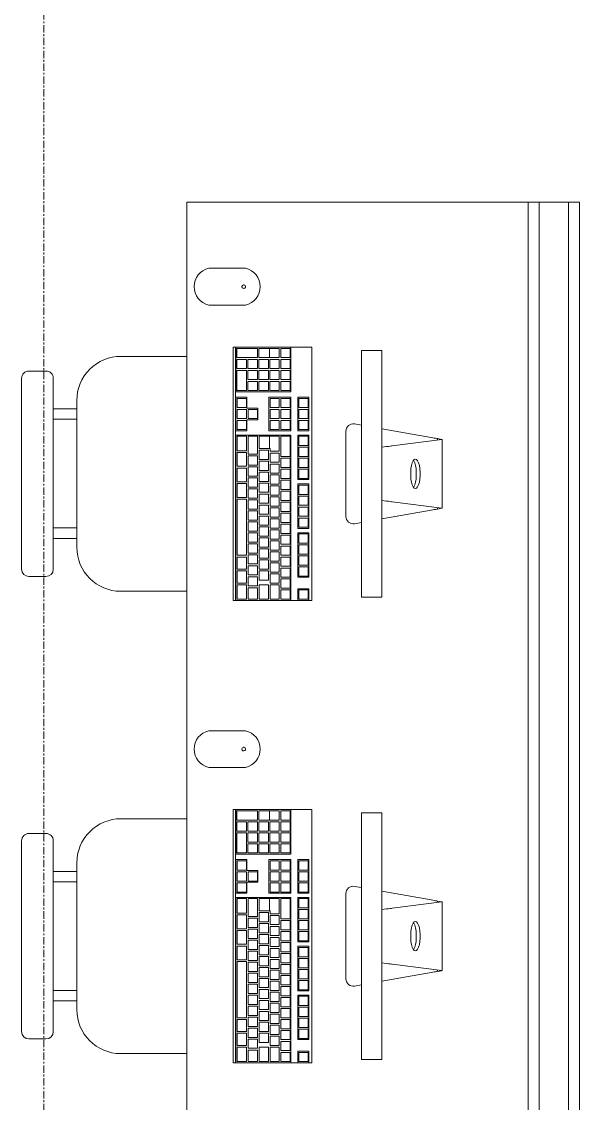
# Model space of a CAD drawing. Header units: inches. Extents: x -1714 to 6424, y -1550 to 970.
# Drawn here: x -146.4 to -108.4, y 525.4 to 599.1 of the extents above; entities that cross this region are included whole.
import ezdxf

# ---------------------------------------------------------------- set-up
doc = ezdxf.new("R2010")
doc.units = ezdxf.units.IN
doc.header["$MEASUREMENT"] = 0
doc.linetypes.add('Grid Line 1_2_', pattern=[0.875, 0.5, -0.125, 0.125, -0.125])
for name, color, linetype, lineweight in [('A-GENM', 13, 'Continuous', 9), ('A-WALL', 113, 'Continuous', 13), ('I-FURN', 30, 'Continuous', 9), ('S-GRID', 1, 'Continuous', 9)]:
    doc.layers.add(name, color=color, linetype=linetype, lineweight=lineweight)

# ---------------------------------------------------------------- blocks, each defined once
blk = doc.blocks.new('Dynamic_Computer_Desk_with_Chairs_8535 - 6-1470209-L1 - Architectural')
at = {"layer": 'I-FURN'}
for p, q in [((-130.5, 1), (-130.5, 1.75)), ((-130.5, 1.75), (60, 1.75)), ((-130.5, 1), (60, 1))]:
    blk.add_line(p, q, dxfattribs=at)
blk = doc.blocks.new('Dynamic_Computer_Desk_with_Chairs_8535 - 6-1470367-L1 - Architectural')
at = {"layer": 'A-GENM'}
for p, q in [((-126, -23.5), (-126, -21)), ((-123.5, -21), (-123.5, -23.5)), ((-94.5, -23.5), (-94.5, -21)), ((-92, -21), (-92, -23.5))]:
    blk.add_line(p, q, dxfattribs=at)
for centre, start, end in [((-124.75, -21.281), 12.68038, 167.31962), ((-93.25, -21.281), 12.68038, 167.31962), ((-124.75, -23.219), 192.68038, 347.31962), ((-93.25, -23.219), 192.68038, 347.31962)]:
    blk.add_arc(centre, 1.281, start, end, dxfattribs=at)
at = {"layer": 'I-FURN'}
for p, q in [((-130.5, -1.75), (-130.5, -1)), ((60, -1), (-130.5, -1)), ((-130.5, -25), (-130.5, -1.75)), ((60, -1.75), (-130.5, -1.75)), ((-114.407, -7.97), (-114.397, -7.911)), ((-114.397, -7.911), (-114.349, -7.637)), ((-114.301, -7.911), (-114.397, -7.911)), ((-114.349, -7.637), (-114.336, -7.637)), ((-109.659, -7.594), (-114.341, -7.594)), ((-114.336, -7.63), (-113.906, -10.998)), ((-110.094, -10.998), (-109.664, -7.63)), ((-109.603, -7.911), (-109.699, -7.911)), ((-109.664, -7.637), (-109.651, -7.637)), ((-109.651, -7.637), (-109.603, -7.911)), ((-109.603, -7.911), (-109.593, -7.97)), ((-82.907, -7.97), (-82.897, -7.911)), ((-82.897, -7.911), (-82.849, -7.637)), ((-82.801, -7.911), (-82.897, -7.911)), ((-82.849, -7.637), (-82.836, -7.637)), ((-78.159, -7.594), (-82.841, -7.594)), ((-82.836, -7.63), (-82.406, -10.998)), ((-78.594, -10.998), (-78.164, -7.63)), ((-78.103, -7.911), (-78.199, -7.911)), ((-78.164, -7.637), (-78.151, -7.637)), ((-78.151, -7.637), (-78.103, -7.911)), ((-78.103, -7.911), (-78.093, -7.97)), ((-114.473, -8.344), (-115.066, -11.703)), ((-108.934, -11.703), (-109.527, -8.344)), ((-82.973, -8.344), (-83.566, -11.703)), ((-77.434, -11.703), (-78.027, -8.344)), ((-120.4, -11.703), (-120.4, -13.103)), ((-119.65, -11.703), (-120.4, -11.703)), ((-119.65, -11.703), (-104.35, -11.703)), ((-103.6, -11.703), (-104.35, -11.703)), ((-103.6, -13.103), (-103.6, -11.703)), ((-88.9, -11.703), (-88.9, -13.103)), ((-88.15, -11.703), (-88.9, -11.703)), ((-88.15, -11.703), (-72.85, -11.703)), ((-72.1, -11.703), (-72.85, -11.703)), ((-72.1, -13.103), (-72.1, -11.703)), ((-120.4, -13.103), (-119.65, -13.103)), ((-104.35, -13.103), (-119.65, -13.103)), ((-115.312, -13.103), (-115.397, -13.58)), ((-108.603, -13.58), (-108.688, -13.103)), ((-104.35, -13.103), (-103.6, -13.103)), ((-88.9, -13.103), (-88.15, -13.103)), ((-72.85, -13.103), (-88.15, -13.103)), ((-83.812, -13.103), (-83.897, -13.58)), ((-77.103, -13.58), (-77.188, -13.103)), ((-72.85, -13.103), (-72.1, -13.103)), ((-114.904, -14.166), (-109.096, -14.166)), ((-83.404, -14.166), (-77.596, -14.166)), ((-120.622, -16.589), (-120.622, -16.488)), ((-103.378, -16.488), (-120.622, -16.488)), ((-120.622, -16.589), (-120.622, -16.727)), ((-120.622, -17.912), (-120.622, -16.727)), ((-117.217, -16.691), (-117.217, -16.727)), ((-117.217, -16.691), (-114.933, -16.691)), ((-117.217, -17.439), (-117.217, -16.727)), ((-117.138, -17.372), (-117.138, -16.742)), ((-117.138, -16.742), (-116.508, -16.742)), ((-116.508, -16.742), (-116.508, -17.372)), ((-116.39, -17.372), (-116.39, -16.742)), ((-116.39, -16.742), (-115.76, -16.742)), ((-115.76, -16.742), (-115.76, -17.372)), ((-115.642, -17.372), (-115.642, -16.742)), ((-115.642, -16.742), (-115.012, -16.742)), ((-115.012, -16.742), (-115.012, -17.372)), ((-114.933, -16.727), (-114.933, -16.691)), ((-114.933, -16.727), (-114.933, -17.439)), ((-114.638, -16.691), (-114.638, -16.727)), ((-114.638, -16.691), (-111.606, -16.691)), ((-114.638, -17.439), (-114.638, -16.727)), ((-114.559, -17.372), (-114.559, -16.742)), ((-114.559, -16.742), (-113.929, -16.742)), ((-113.929, -16.742), (-113.929, -17.372)), ((-113.811, -17.372), (-113.811, -16.742)), ((-113.811, -16.742), (-113.181, -16.742)), ((-113.181, -16.742), (-113.181, -17.372)), ((-113.063, -17.372), (-113.063, -16.742)), ((-113.063, -16.742), (-112.433, -16.742)), ((-112.433, -16.742), (-112.433, -17.372)), ((-112.315, -17.372), (-112.315, -16.742)), ((-112.315, -16.742), (-111.685, -16.742)), ((-111.685, -16.742), (-111.685, -17.372)), ((-111.606, -16.727), (-111.606, -16.691)), ((-111.606, -16.727), (-111.606, -17.439)), ((-111.311, -16.691), (-111.311, -16.727)), ((-111.311, -16.691), (-108.28, -16.691)), ((-111.311, -17.439), (-111.311, -16.727)), ((-111.232, -17.372), (-111.232, -16.742)), ((-111.232, -16.742), (-110.602, -16.742)), ((-110.602, -16.742), (-110.602, -17.372)), ((-110.484, -17.372), (-110.484, -16.742)), ((-110.484, -16.742), (-109.854, -16.742)), ((-109.854, -16.742), (-109.854, -17.372)), ((-109.736, -17.372), (-109.736, -16.742)), ((-109.736, -16.742), (-109.106, -16.742)), ((-109.106, -16.742), (-109.106, -17.372)), ((-108.988, -17.372), (-108.988, -16.742)), ((-108.988, -16.742), (-108.358, -16.742)), ((-108.358, -16.742), (-108.358, -17.372)), ((-108.28, -16.727), (-108.28, -16.691)), ((-108.28, -16.727), (-108.28, -17.439)), ((-107.984, -16.691), (-107.984, -16.727)), ((-107.984, -16.691), (-104.953, -16.691)), ((-107.984, -17.439), (-107.984, -16.727)), ((-107.906, -17.372), (-107.906, -16.742)), ((-107.906, -16.742), (-107.276, -16.742)), ((-107.276, -16.742), (-107.276, -17.372)), ((-107.157, -17.372), (-107.157, -16.742)), ((-107.157, -16.742), (-106.528, -16.742)), ((-106.528, -16.742), (-106.528, -17.372)), ((-106.409, -17.372), (-106.409, -16.742)), ((-106.409, -16.742), (-105.78, -16.742)), ((-105.78, -16.742), (-105.78, -17.372)), ((-105.661, -17.372), (-105.661, -16.742)), ((-105.661, -16.742), (-105.031, -16.742)), ((-105.031, -16.742), (-105.031, -17.372)), ((-104.953, -16.727), (-104.953, -16.691)), ((-104.953, -16.727), (-104.953, -17.439)), ((-104.165, -16.691), (-104.165, -16.727)), ((-104.165, -16.691), (-103.378, -16.691)), ((-104.165, -17.439), (-104.165, -16.727)), ((-104.087, -17.372), (-104.087, -16.742)), ((-104.087, -16.742), (-103.457, -16.742)), ((-103.457, -16.742), (-103.457, -17.372)), ((-103.378, -16.488), (-103.378, -16.589)), ((-103.378, -16.691), (-103.378, -16.589)), ((-103.378, -16.691), (-103.378, -17.439)), ((-89.122, -16.589), (-89.122, -16.488)), ((-71.878, -16.488), (-89.122, -16.488)), ((-89.122, -16.589), (-89.122, -16.727)), ((-89.122, -17.912), (-89.122, -16.727)), ((-85.717, -16.691), (-85.717, -16.727)), ((-85.717, -16.691), (-83.433, -16.691)), ((-85.717, -17.439), (-85.717, -16.727)), ((-85.638, -17.372), (-85.638, -16.742)), ((-85.638, -16.742), (-85.008, -16.742)), ((-85.008, -16.742), (-85.008, -17.372)), ((-84.89, -17.372), (-84.89, -16.742)), ((-84.89, -16.742), (-84.26, -16.742)), ((-84.26, -16.742), (-84.26, -17.372)), ((-84.142, -17.372), (-84.142, -16.742)), ((-84.142, -16.742), (-83.512, -16.742)), ((-83.512, -16.742), (-83.512, -17.372)), ((-83.433, -16.727), (-83.433, -16.691)), ((-83.433, -16.727), (-83.433, -17.439)), ((-83.138, -16.691), (-83.138, -16.727)), ((-83.138, -16.691), (-80.106, -16.691)), ((-83.138, -17.439), (-83.138, -16.727)), ((-83.059, -17.372), (-83.059, -16.742)), ((-83.059, -16.742), (-82.429, -16.742)), ((-82.429, -16.742), (-82.429, -17.372)), ((-82.311, -17.372), (-82.311, -16.742)), ((-82.311, -16.742), (-81.681, -16.742)), ((-81.681, -16.742), (-81.681, -17.372)), ((-81.563, -17.372), (-81.563, -16.742)), ((-81.563, -16.742), (-80.933, -16.742)), ((-80.933, -16.742), (-80.933, -17.372)), ((-80.815, -17.372), (-80.815, -16.742)), ((-80.815, -16.742), (-80.185, -16.742)), ((-80.185, -16.742), (-80.185, -17.372)), ((-80.106, -16.727), (-80.106, -16.691)), ((-80.106, -16.727), (-80.106, -17.439)), ((-79.811, -16.691), (-79.811, -16.727)), ((-79.811, -16.691), (-76.78, -16.691)), ((-79.811, -17.439), (-79.811, -16.727)), ((-79.732, -17.372), (-79.732, -16.742)), ((-79.732, -16.742), (-79.102, -16.742)), ((-79.102, -16.742), (-79.102, -17.372)), ((-78.984, -17.372), (-78.984, -16.742)), ((-78.984, -16.742), (-78.354, -16.742)), ((-78.354, -16.742), (-78.354, -17.372)), ((-78.236, -17.372), (-78.236, -16.742)), ((-78.236, -16.742), (-77.606, -16.742)), ((-77.606, -16.742), (-77.606, -17.372)), ((-77.488, -17.372), (-77.488, -16.742)), ((-77.488, -16.742), (-76.858, -16.742)), ((-76.858, -16.742), (-76.858, -17.372)), ((-76.78, -16.727), (-76.78, -16.691)), ((-76.78, -16.727), (-76.78, -17.439)), ((-76.484, -16.691), (-76.484, -16.727)), ((-76.484, -16.691), (-73.453, -16.691)), ((-76.484, -17.439), (-76.484, -16.727)), ((-76.406, -17.372), (-76.406, -16.742)), ((-76.406, -16.742), (-75.776, -16.742)), ((-75.776, -16.742), (-75.776, -17.372)), ((-75.657, -17.372), (-75.657, -16.742)), ((-75.657, -16.742), (-75.028, -16.742)), ((-75.028, -16.742), (-75.028, -17.372)), ((-74.909, -17.372), (-74.909, -16.742)), ((-74.909, -16.742), (-74.28, -16.742)), ((-74.28, -16.742), (-74.28, -17.372)), ((-74.161, -17.372), (-74.161, -16.742)), ((-74.161, -16.742), (-73.531, -16.742)), ((-73.531, -16.742), (-73.531, -17.372)), ((-73.453, -16.727), (-73.453, -16.691)), ((-73.453, -16.727), (-73.453, -17.439)), ((-72.665, -16.691), (-72.665, -16.727)), ((-72.665, -16.691), (-71.878, -16.691)), ((-72.665, -17.439), (-72.665, -16.727)), ((-72.587, -17.372), (-72.587, -16.742)), ((-72.587, -16.742), (-71.957, -16.742)), ((-71.957, -16.742), (-71.957, -17.372)), ((-71.878, -16.488), (-71.878, -16.589)), ((-71.878, -16.691), (-71.878, -16.589)), ((-71.878, -16.691), (-71.878, -17.439)), ((-114.933, -17.439), (-117.217, -17.439)), ((-116.508, -17.372), (-117.138, -17.372)), ((-115.76, -17.372), (-116.39, -17.372)), ((-115.012, -17.372), (-115.642, -17.372)), ((-111.606, -17.439), (-114.638, -17.439)), ((-113.929, -17.372), (-114.559, -17.372)), ((-113.181, -17.372), (-113.811, -17.372)), ((-112.433, -17.372), (-113.063, -17.372)), ((-111.685, -17.372), (-112.315, -17.372)), ((-108.28, -17.439), (-111.311, -17.439)), ((-110.602, -17.372), (-111.232, -17.372)), ((-109.854, -17.372), (-110.484, -17.372)), ((-109.106, -17.372), (-109.736, -17.372)), ((-108.358, -17.372), (-108.988, -17.372)), ((-104.953, -17.439), (-107.984, -17.439)), ((-107.276, -17.372), (-107.906, -17.372)), ((-106.528, -17.372), (-107.157, -17.372)), ((-105.78, -17.372), (-106.409, -17.372)), ((-105.031, -17.372), (-105.661, -17.372)), ((-103.378, -17.439), (-104.165, -17.439)), ((-103.457, -17.372), (-104.087, -17.372)), ((-103.378, -17.439), (-103.378, -17.912)), ((-83.433, -17.439), (-85.717, -17.439)), ((-85.008, -17.372), (-85.638, -17.372)), ((-84.26, -17.372), (-84.89, -17.372)), ((-83.512, -17.372), (-84.142, -17.372)), ((-80.106, -17.439), (-83.138, -17.439)), ((-82.429, -17.372), (-83.059, -17.372)), ((-81.681, -17.372), (-82.311, -17.372)), ((-80.933, -17.372), (-81.563, -17.372)), ((-80.185, -17.372), (-80.815, -17.372)), ((-76.78, -17.439), (-79.811, -17.439)), ((-79.102, -17.372), (-79.732, -17.372)), ((-78.354, -17.372), (-78.984, -17.372)), ((-77.606, -17.372), (-78.236, -17.372)), ((-76.858, -17.372), (-77.488, -17.372)), ((-73.453, -17.439), (-76.484, -17.439)), ((-75.776, -17.372), (-76.406, -17.372)), ((-75.028, -17.372), (-75.657, -17.372)), ((-74.28, -17.372), (-74.909, -17.372)), ((-73.531, -17.372), (-74.161, -17.372)), ((-71.878, -17.439), (-72.665, -17.439)), ((-71.957, -17.372), (-72.587, -17.372)), ((-71.878, -17.439), (-71.878, -17.912)), ((-120.622, -21.652), (-120.622, -17.912)), ((-120.622, -17.912), (-117.591, -17.912)), ((-120.543, -17.962), (-119.913, -17.962)), ((-120.543, -18.604), (-120.543, -17.964)), ((-119.913, -17.964), (-119.913, -18.604)), ((-119.795, -17.962), (-119.165, -17.962)), ((-119.795, -18.604), (-119.795, -17.964)), ((-119.165, -17.964), (-119.165, -18.604)), ((-119.047, -17.962), (-118.417, -17.962)), ((-119.047, -18.604), (-119.047, -17.964)), ((-118.417, -17.964), (-118.417, -18.604)), ((-118.299, -17.962), (-117.669, -17.962)), ((-118.299, -18.604), (-118.299, -17.964)), ((-117.669, -17.964), (-117.669, -18.604)), ((-117.591, -17.912), (-117.591, -21.629)), ((-117.217, -19.408), (-117.217, -17.912)), ((-117.217, -17.912), (-114.933, -17.912)), ((-117.138, -17.962), (-116.508, -17.962)), ((-117.138, -18.604), (-117.138, -17.964)), ((-116.508, -17.964), (-116.508, -18.604)), ((-116.39, -17.962), (-115.76, -17.962)), ((-116.39, -18.604), (-116.39, -17.964)), ((-115.76, -17.964), (-115.76, -18.604)), ((-115.642, -17.962), (-115.012, -17.962)), ((-115.642, -18.604), (-115.642, -17.964)), ((-115.012, -17.964), (-115.012, -18.604)), ((-114.933, -17.912), (-114.933, -19.408)), ((-114.638, -21.629), (-114.638, -17.912)), ((-114.638, -17.912), (-103.378, -17.912)), ((-114.559, -17.962), (-113.181, -17.962)), ((-114.559, -18.604), (-114.559, -17.964)), ((-113.181, -17.964), (-113.181, -18.604)), ((-113.063, -17.962), (-112.433, -17.962)), ((-113.063, -18.593), (-113.063, -17.964)), ((-112.433, -17.964), (-112.433, -18.593)), ((-112.315, -17.962), (-111.685, -17.962)), ((-112.315, -18.593), (-112.315, -17.964)), ((-111.685, -17.964), (-111.685, -18.593)), ((-111.567, -17.962), (-110.937, -17.962)), ((-111.567, -18.593), (-111.567, -17.964)), ((-110.937, -17.964), (-110.937, -18.593)), ((-110.819, -17.962), (-110.189, -17.962)), ((-110.819, -18.593), (-110.819, -17.964)), ((-110.189, -17.964), (-110.189, -18.593)), ((-110.071, -17.962), (-109.441, -17.962)), ((-110.071, -18.593), (-110.071, -17.964)), ((-109.441, -17.964), (-109.441, -18.593)), ((-109.323, -17.962), (-108.693, -17.962)), ((-109.323, -18.593), (-109.323, -17.964)), ((-108.693, -17.964), (-108.693, -18.593)), ((-108.575, -17.962), (-107.945, -17.962)), ((-108.575, -18.593), (-108.575, -17.964)), ((-107.945, -17.964), (-107.945, -18.593)), ((-107.827, -17.962), (-107.197, -17.962)), ((-107.827, -18.593), (-107.827, -17.964)), ((-107.197, -17.964), (-107.197, -18.593)), ((-107.079, -17.962), (-106.449, -17.962)), ((-107.079, -18.593), (-107.079, -17.964)), ((-106.449, -17.964), (-106.449, -18.593)), ((-106.331, -17.962), (-105.701, -17.962)), ((-106.331, -18.593), (-106.331, -17.964)), ((-105.701, -17.964), (-105.701, -18.593)), ((-105.583, -17.962), (-104.953, -17.962)), ((-105.583, -18.593), (-105.583, -17.964)), ((-104.953, -17.964), (-104.953, -18.593)), ((-104.835, -17.962), (-104.205, -17.962)), ((-104.835, -18.593), (-104.835, -17.964)), ((-104.205, -17.964), (-104.205, -18.593)), ((-104.087, -17.962), (-103.457, -17.962)), ((-104.087, -18.593), (-104.087, -17.964)), ((-103.457, -17.964), (-103.457, -18.593)), ((-103.378, -17.912), (-103.378, -21.652)), ((-89.122, -21.652), (-89.122, -17.912)), ((-89.122, -17.912), (-86.091, -17.912)), ((-89.043, -17.962), (-88.413, -17.962)), ((-89.043, -18.604), (-89.043, -17.964)), ((-88.413, -17.964), (-88.413, -18.604)), ((-88.295, -17.962), (-87.665, -17.962)), ((-88.295, -18.604), (-88.295, -17.964)), ((-87.665, -17.964), (-87.665, -18.604)), ((-87.547, -17.962), (-86.917, -17.962)), ((-87.547, -18.604), (-87.547, -17.964)), ((-86.917, -17.964), (-86.917, -18.604)), ((-86.799, -17.962), (-86.169, -17.962)), ((-86.799, -18.604), (-86.799, -17.964)), ((-86.169, -17.964), (-86.169, -18.604)), ((-86.091, -17.912), (-86.091, -21.629)), ((-85.717, -19.408), (-85.717, -17.912)), ((-85.717, -17.912), (-83.433, -17.912)), ((-85.638, -17.962), (-85.008, -17.962)), ((-85.638, -18.604), (-85.638, -17.964)), ((-85.008, -17.964), (-85.008, -18.604)), ((-84.89, -17.962), (-84.26, -17.962)), ((-84.89, -18.604), (-84.89, -17.964)), ((-84.26, -17.964), (-84.26, -18.604)), ((-84.142, -17.962), (-83.512, -17.962)), ((-84.142, -18.604), (-84.142, -17.964)), ((-83.512, -17.964), (-83.512, -18.604)), ((-83.433, -17.912), (-83.433, -19.408)), ((-83.138, -21.629), (-83.138, -17.912)), ((-83.138, -17.912), (-71.878, -17.912)), ((-83.059, -17.962), (-81.681, -17.962)), ((-83.059, -18.604), (-83.059, -17.964)), ((-81.681, -17.964), (-81.681, -18.604)), ((-81.563, -17.962), (-80.933, -17.962)), ((-81.563, -18.593), (-81.563, -17.964)), ((-80.933, -17.964), (-80.933, -18.593)), ((-80.815, -17.962), (-80.185, -17.962)), ((-80.815, -18.593), (-80.815, -17.964)), ((-80.185, -17.964), (-80.185, -18.593)), ((-80.067, -17.962), (-79.437, -17.962)), ((-80.067, -18.593), (-80.067, -17.964)), ((-79.437, -17.964), (-79.437, -18.593)), ((-79.319, -17.962), (-78.689, -17.962)), ((-79.319, -18.593), (-79.319, -17.964)), ((-78.689, -17.964), (-78.689, -18.593)), ((-78.571, -17.962), (-77.941, -17.962)), ((-78.571, -18.593), (-78.571, -17.964)), ((-77.941, -17.964), (-77.941, -18.593)), ((-77.823, -17.962), (-77.193, -17.962)), ((-77.823, -18.593), (-77.823, -17.964)), ((-77.193, -17.964), (-77.193, -18.593)), ((-77.075, -17.962), (-76.445, -17.962)), ((-77.075, -18.593), (-77.075, -17.964)), ((-76.445, -17.964), (-76.445, -18.593)), ((-76.327, -17.962), (-75.697, -17.962)), ((-76.327, -18.593), (-76.327, -17.964)), ((-75.697, -17.964), (-75.697, -18.593)), ((-75.579, -17.962), (-74.949, -17.962)), ((-75.579, -18.593), (-75.579, -17.964)), ((-74.949, -17.964), (-74.949, -18.593)), ((-74.831, -17.962), (-74.201, -17.962)), ((-74.831, -18.593), (-74.831, -17.964)), ((-74.201, -17.964), (-74.201, -18.593)), ((-74.083, -17.962), (-73.453, -17.962)), ((-74.083, -18.593), (-74.083, -17.964)), ((-73.453, -17.964), (-73.453, -18.593)), ((-73.335, -17.962), (-72.705, -17.962)), ((-73.335, -18.593), (-73.335, -17.964)), ((-72.705, -17.964), (-72.705, -18.593)), ((-72.587, -17.962), (-71.957, -17.962)), ((-72.587, -18.593), (-72.587, -17.964)), ((-71.957, -17.964), (-71.957, -18.593)), ((-71.878, -17.912), (-71.878, -21.652)), ((-119.913, -18.604), (-120.543, -18.604)), ((-120.543, -19.377), (-120.543, -18.699)), ((-120.543, -18.699), (-119.913, -18.699)), ((-119.913, -18.699), (-119.913, -19.377)), ((-119.165, -18.604), (-119.795, -18.604)), ((-119.795, -19.341), (-119.795, -18.699)), ((-119.795, -18.699), (-119.165, -18.699)), ((-119.165, -18.699), (-119.165, -19.341)), ((-118.417, -18.604), (-119.047, -18.604)), ((-119.047, -19.341), (-119.047, -18.699)), ((-119.047, -18.699), (-118.417, -18.699)), ((-118.417, -18.699), (-118.417, -19.341)), ((-117.669, -18.604), (-118.299, -18.604)), ((-118.299, -19.341), (-118.299, -18.699)), ((-118.299, -18.699), (-117.669, -18.699)), ((-117.669, -18.699), (-117.669, -19.341)), ((-116.508, -18.604), (-117.138, -18.604)), ((-117.138, -18.699), (-116.508, -18.699)), ((-117.138, -19.329), (-117.138, -18.699)), ((-116.508, -18.699), (-116.508, -19.329)), ((-115.76, -18.604), (-116.39, -18.604)), ((-116.39, -19.329), (-116.39, -18.699)), ((-116.39, -18.699), (-115.76, -18.699)), ((-115.76, -18.699), (-115.76, -19.329)), ((-115.012, -18.604), (-115.642, -18.604)), ((-115.642, -19.329), (-115.642, -18.699)), ((-115.642, -18.699), (-115.012, -18.699)), ((-115.012, -18.699), (-115.012, -19.329)), ((-113.181, -18.604), (-114.559, -18.604)), ((-114.559, -19.377), (-114.559, -18.699)), ((-114.559, -18.699), (-113.535, -18.699)), ((-113.535, -18.699), (-113.535, -19.33)), ((-113.417, -19.33), (-113.417, -18.699)), ((-113.417, -18.699), (-112.787, -18.699)), ((-112.433, -18.593), (-113.063, -18.593)), ((-112.787, -18.699), (-112.787, -19.33)), ((-112.669, -19.33), (-112.669, -18.699)), ((-112.669, -18.699), (-112.039, -18.699)), ((-111.685, -18.593), (-112.315, -18.593)), ((-112.039, -18.699), (-112.039, -19.33)), ((-111.921, -19.33), (-111.921, -18.699)), ((-111.921, -18.699), (-111.291, -18.699)), ((-110.937, -18.593), (-111.567, -18.593)), ((-111.291, -18.699), (-111.291, -19.33)), ((-111.173, -19.33), (-111.173, -18.699)), ((-111.173, -18.699), (-110.543, -18.699)), ((-110.189, -18.593), (-110.819, -18.593)), ((-110.543, -18.699), (-110.543, -19.33)), ((-110.425, -19.33), (-110.425, -18.699)), ((-110.425, -18.699), (-109.795, -18.699)), ((-109.441, -18.593), (-110.071, -18.593)), ((-109.795, -18.699), (-109.795, -19.33)), ((-109.677, -19.33), (-109.677, -18.699)), ((-109.677, -18.699), (-109.047, -18.699)), ((-108.693, -18.593), (-109.323, -18.593)), ((-109.047, -18.699), (-109.047, -19.33)), ((-108.929, -19.33), (-108.929, -18.699)), ((-108.929, -18.699), (-108.299, -18.699)), ((-107.945, -18.593), (-108.575, -18.593)), ((-108.299, -18.699), (-108.299, -19.33)), ((-108.181, -19.33), (-108.181, -18.699)), ((-108.181, -18.699), (-107.551, -18.699)), ((-107.197, -18.593), (-107.827, -18.593)), ((-107.551, -18.699), (-107.551, -19.33)), ((-107.433, -19.33), (-107.433, -18.699)), ((-107.433, -18.699), (-106.803, -18.699)), ((-106.449, -18.593), (-107.079, -18.593)), ((-106.803, -18.699), (-106.803, -19.33)), ((-106.685, -19.33), (-106.685, -18.699)), ((-106.685, -18.699), (-106.055, -18.699)), ((-105.701, -18.593), (-106.331, -18.593)), ((-106.055, -18.699), (-106.055, -19.33)), ((-105.937, -19.33), (-105.937, -18.699)), ((-105.937, -18.699), (-105.307, -18.699)), ((-104.953, -18.593), (-105.583, -18.593)), ((-105.307, -18.699), (-105.307, -19.33)), ((-105.189, -19.33), (-105.189, -18.699)), ((-105.189, -18.699), (-104.559, -18.699)), ((-104.205, -18.593), (-104.835, -18.593)), ((-104.559, -18.699), (-104.559, -19.33)), ((-104.441, -19.329), (-104.441, -18.699)), ((-104.441, -18.699), (-103.457, -18.699)), ((-103.457, -18.593), (-104.087, -18.593)), ((-103.457, -18.699), (-103.457, -19.329)), ((-88.413, -18.604), (-89.043, -18.604)), ((-89.043, -19.377), (-89.043, -18.699)), ((-89.043, -18.699), (-88.413, -18.699)), ((-88.413, -18.699), (-88.413, -19.377)), ((-87.665, -18.604), (-88.295, -18.604)), ((-88.295, -19.341), (-88.295, -18.699)), ((-88.295, -18.699), (-87.665, -18.699)), ((-87.665, -18.699), (-87.665, -19.341)), ((-86.917, -18.604), (-87.547, -18.604)), ((-87.547, -19.341), (-87.547, -18.699)), ((-87.547, -18.699), (-86.917, -18.699)), ((-86.917, -18.699), (-86.917, -19.341)), ((-86.169, -18.604), (-86.799, -18.604)), ((-86.799, -19.341), (-86.799, -18.699)), ((-86.799, -18.699), (-86.169, -18.699)), ((-86.169, -18.699), (-86.169, -19.341)), ((-85.008, -18.604), (-85.638, -18.604)), ((-85.638, -18.699), (-85.008, -18.699)), ((-85.638, -19.329), (-85.638, -18.699)), ((-85.008, -18.699), (-85.008, -19.329)), ((-84.26, -18.604), (-84.89, -18.604)), ((-84.89, -19.329), (-84.89, -18.699)), ((-84.89, -18.699), (-84.26, -18.699)), ((-84.26, -18.699), (-84.26, -19.329)), ((-83.512, -18.604), (-84.142, -18.604)), ((-84.142, -19.329), (-84.142, -18.699)), ((-84.142, -18.699), (-83.512, -18.699)), ((-83.512, -18.699), (-83.512, -19.329)), ((-81.681, -18.604), (-83.059, -18.604)), ((-83.059, -19.377), (-83.059, -18.699)), ((-83.059, -18.699), (-82.035, -18.699)), ((-82.035, -18.699), (-82.035, -19.33)), ((-81.917, -19.33), (-81.917, -18.699)), ((-81.917, -18.699), (-81.287, -18.699)), ((-80.933, -18.593), (-81.563, -18.593)), ((-81.287, -18.699), (-81.287, -19.33)), ((-81.169, -19.33), (-81.169, -18.699)), ((-81.169, -18.699), (-80.539, -18.699)), ((-80.185, -18.593), (-80.815, -18.593)), ((-80.539, -18.699), (-80.539, -19.33)), ((-80.421, -19.33), (-80.421, -18.699)), ((-80.421, -18.699), (-79.791, -18.699)), ((-79.437, -18.593), (-80.067, -18.593)), ((-79.791, -18.699), (-79.791, -19.33)), ((-79.673, -19.33), (-79.673, -18.699)), ((-79.673, -18.699), (-79.043, -18.699)), ((-78.689, -18.593), (-79.319, -18.593)), ((-79.043, -18.699), (-79.043, -19.33)), ((-78.925, -19.33), (-78.925, -18.699)), ((-78.925, -18.699), (-78.295, -18.699)), ((-77.941, -18.593), (-78.571, -18.593)), ((-78.295, -18.699), (-78.295, -19.33)), ((-78.177, -19.33), (-78.177, -18.699)), ((-78.177, -18.699), (-77.547, -18.699)), ((-77.193, -18.593), (-77.823, -18.593)), ((-77.547, -18.699), (-77.547, -19.33)), ((-77.429, -19.33), (-77.429, -18.699)), ((-77.429, -18.699), (-76.799, -18.699)), ((-76.445, -18.593), (-77.075, -18.593)), ((-76.799, -18.699), (-76.799, -19.33)), ((-76.681, -19.33), (-76.681, -18.699)), ((-76.681, -18.699), (-76.051, -18.699)), ((-75.697, -18.593), (-76.327, -18.593)), ((-76.051, -18.699), (-76.051, -19.33)), ((-75.933, -19.33), (-75.933, -18.699)), ((-75.933, -18.699), (-75.303, -18.699)), ((-74.949, -18.593), (-75.579, -18.593)), ((-75.303, -18.699), (-75.303, -19.33)), ((-75.185, -19.33), (-75.185, -18.699)), ((-75.185, -18.699), (-74.555, -18.699)), ((-74.201, -18.593), (-74.831, -18.593)), ((-74.555, -18.699), (-74.555, -19.33)), ((-74.437, -19.33), (-74.437, -18.699)), ((-74.437, -18.699), (-73.807, -18.699)), ((-73.453, -18.593), (-74.083, -18.593)), ((-73.807, -18.699), (-73.807, -19.33)), ((-73.689, -19.33), (-73.689, -18.699)), ((-73.689, -18.699), (-73.059, -18.699)), ((-72.705, -18.593), (-73.335, -18.593)), ((-73.059, -18.699), (-73.059, -19.33)), ((-72.941, -19.329), (-72.941, -18.699)), ((-72.941, -18.699), (-71.957, -18.699)), ((-71.957, -18.593), (-72.587, -18.593)), ((-71.957, -18.699), (-71.957, -19.329)), ((-120.543, -20.089), (-120.543, -19.377)), ((-119.913, -19.377), (-120.543, -19.377)), ((-119.913, -19.377), (-119.913, -20.089)), ((-119.165, -19.341), (-119.795, -19.341)), ((-119.795, -20.089), (-119.795, -19.447)), ((-119.795, -19.447), (-119.165, -19.447)), ((-119.165, -19.447), (-119.165, -20.089)), ((-118.417, -19.341), (-119.047, -19.341)), ((-119.047, -20.089), (-119.047, -19.447)), ((-119.047, -19.447), (-118.417, -19.447)), ((-118.417, -19.447), (-118.417, -20.089)), ((-117.669, -19.341), (-118.299, -19.341)), ((-118.299, -20.089), (-118.299, -19.447)), ((-118.299, -19.447), (-117.669, -19.447)), ((-117.669, -19.447), (-117.669, -20.089)), ((-114.933, -19.408), (-117.217, -19.408)), ((-116.508, -19.329), (-117.138, -19.329)), ((-115.76, -19.329), (-116.39, -19.329)), ((-115.012, -19.329), (-115.642, -19.329)), ((-114.559, -20.078), (-114.559, -19.377)), ((-113.732, -19.377), (-114.559, -19.377)), ((-113.535, -19.33), (-113.732, -19.33)), ((-113.732, -19.33), (-113.732, -19.377)), ((-113.732, -19.377), (-113.732, -20.078)), ((-113.614, -20.078), (-113.614, -19.447)), ((-113.614, -19.447), (-112.984, -19.447)), ((-112.787, -19.33), (-113.417, -19.33)), ((-112.984, -19.447), (-112.984, -20.078)), ((-112.866, -20.078), (-112.866, -19.447)), ((-112.866, -19.447), (-112.236, -19.447)), ((-112.039, -19.33), (-112.669, -19.33)), ((-112.236, -19.447), (-112.236, -20.078)), ((-112.118, -20.078), (-112.118, -19.447)), ((-112.118, -19.447), (-111.488, -19.447)), ((-111.291, -19.33), (-111.921, -19.33)), ((-111.488, -19.447), (-111.488, -20.078)), ((-111.37, -20.078), (-111.37, -19.447)), ((-111.37, -19.447), (-110.74, -19.447)), ((-110.543, -19.33), (-111.173, -19.33)), ((-110.74, -19.447), (-110.74, -20.078)), ((-110.622, -20.078), (-110.622, -19.447)), ((-110.622, -19.447), (-109.992, -19.447)), ((-109.795, -19.33), (-110.425, -19.33)), ((-109.992, -19.447), (-109.992, -20.078)), ((-109.874, -20.078), (-109.874, -19.447)), ((-109.874, -19.447), (-109.244, -19.447)), ((-109.047, -19.33), (-109.677, -19.33)), ((-109.244, -19.447), (-109.244, -20.078)), ((-109.126, -20.078), (-109.126, -19.447)), ((-109.126, -19.447), (-108.496, -19.447)), ((-108.299, -19.33), (-108.929, -19.33)), ((-108.496, -19.447), (-108.496, -20.078)), ((-108.378, -20.078), (-108.378, -19.447)), ((-108.378, -19.447), (-107.748, -19.447)), ((-107.551, -19.33), (-108.181, -19.33)), ((-107.748, -19.447), (-107.748, -20.078)), ((-107.63, -20.078), (-107.63, -19.447)), ((-107.63, -19.447), (-107, -19.447)), ((-106.803, -19.33), (-107.433, -19.33)), ((-107, -19.447), (-107, -20.078)), ((-106.882, -20.078), (-106.882, -19.447)), ((-106.882, -19.447), (-106.252, -19.447)), ((-106.055, -19.33), (-106.685, -19.33)), ((-106.252, -19.447), (-106.252, -20.078)), ((-106.134, -20.078), (-106.134, -19.447)), ((-106.134, -19.447), (-105.504, -19.447)), ((-105.307, -19.33), (-105.937, -19.33)), ((-105.504, -19.447), (-105.504, -20.078)), ((-105.386, -20.078), (-105.386, -19.447)), ((-105.386, -19.447), (-104.756, -19.447)), ((-104.559, -19.33), (-105.189, -19.33)), ((-104.756, -19.447), (-104.756, -20.078)), ((-103.457, -19.329), (-104.441, -19.329)), ((-104.441, -20.077), (-104.441, -19.447)), ((-104.441, -19.447), (-103.457, -19.447)), ((-103.457, -19.447), (-103.457, -20.077)), ((-89.043, -20.089), (-89.043, -19.377)), ((-88.413, -19.377), (-89.043, -19.377)), ((-88.413, -19.377), (-88.413, -20.089)), ((-87.665, -19.341), (-88.295, -19.341)), ((-88.295, -20.089), (-88.295, -19.447)), ((-88.295, -19.447), (-87.665, -19.447)), ((-87.665, -19.447), (-87.665, -20.089)), ((-86.917, -19.341), (-87.547, -19.341)), ((-87.547, -20.089), (-87.547, -19.447)), ((-87.547, -19.447), (-86.917, -19.447)), ((-86.917, -19.447), (-86.917, -20.089)), ((-86.169, -19.341), (-86.799, -19.341)), ((-86.799, -20.089), (-86.799, -19.447)), ((-86.799, -19.447), (-86.169, -19.447)), ((-86.169, -19.447), (-86.169, -20.089)), ((-83.433, -19.408), (-85.717, -19.408)), ((-85.008, -19.329), (-85.638, -19.329)), ((-84.26, -19.329), (-84.89, -19.329)), ((-83.512, -19.329), (-84.142, -19.329)), ((-83.059, -20.078), (-83.059, -19.377)), ((-82.232, -19.377), (-83.059, -19.377)), ((-82.035, -19.33), (-82.232, -19.33)), ((-82.232, -19.33), (-82.232, -19.377)), ((-82.232, -19.377), (-82.232, -20.078)), ((-82.114, -20.078), (-82.114, -19.447)), ((-82.114, -19.447), (-81.484, -19.447)), ((-81.287, -19.33), (-81.917, -19.33)), ((-81.484, -19.447), (-81.484, -20.078)), ((-81.366, -20.078), (-81.366, -19.447)), ((-81.366, -19.447), (-80.736, -19.447)), ((-80.539, -19.33), (-81.169, -19.33)), ((-80.736, -19.447), (-80.736, -20.078)), ((-80.618, -20.078), (-80.618, -19.447)), ((-80.618, -19.447), (-79.988, -19.447)), ((-79.791, -19.33), (-80.421, -19.33)), ((-79.988, -19.447), (-79.988, -20.078)), ((-79.87, -20.078), (-79.87, -19.447)), ((-79.87, -19.447), (-79.24, -19.447)), ((-79.043, -19.33), (-79.673, -19.33)), ((-79.24, -19.447), (-79.24, -20.078)), ((-79.122, -20.078), (-79.122, -19.447)), ((-79.122, -19.447), (-78.492, -19.447)), ((-78.295, -19.33), (-78.925, -19.33)), ((-78.492, -19.447), (-78.492, -20.078)), ((-78.374, -20.078), (-78.374, -19.447)), ((-78.374, -19.447), (-77.744, -19.447)), ((-77.547, -19.33), (-78.177, -19.33)), ((-77.744, -19.447), (-77.744, -20.078)), ((-77.626, -20.078), (-77.626, -19.447)), ((-77.626, -19.447), (-76.996, -19.447)), ((-76.799, -19.33), (-77.429, -19.33)), ((-76.996, -19.447), (-76.996, -20.078)), ((-76.878, -20.078), (-76.878, -19.447)), ((-76.878, -19.447), (-76.248, -19.447)), ((-76.051, -19.33), (-76.681, -19.33)), ((-76.248, -19.447), (-76.248, -20.078)), ((-76.13, -20.078), (-76.13, -19.447)), ((-76.13, -19.447), (-75.5, -19.447)), ((-75.303, -19.33), (-75.933, -19.33)), ((-75.5, -19.447), (-75.5, -20.078)), ((-75.382, -20.078), (-75.382, -19.447)), ((-75.382, -19.447), (-74.752, -19.447)), ((-74.555, -19.33), (-75.185, -19.33)), ((-74.752, -19.447), (-74.752, -20.078)), ((-74.634, -20.078), (-74.634, -19.447)), ((-74.634, -19.447), (-74.004, -19.447)), ((-73.807, -19.33), (-74.437, -19.33)), ((-74.004, -19.447), (-74.004, -20.078)), ((-73.886, -20.078), (-73.886, -19.447)), ((-73.886, -19.447), (-73.256, -19.447)), ((-73.059, -19.33), (-73.689, -19.33)), ((-73.256, -19.447), (-73.256, -20.078)), ((-71.957, -19.329), (-72.941, -19.329)), ((-72.941, -20.077), (-72.941, -19.447)), ((-72.941, -19.447), (-71.957, -19.447)), ((-71.957, -19.447), (-71.957, -20.077)), ((-119.913, -20.089), (-120.543, -20.089)), ((-120.543, -21.585), (-120.543, -20.195)), ((-120.543, -20.195), (-119.913, -20.195)), ((-119.913, -20.195), (-119.913, -21.585)), ((-119.165, -20.089), (-119.795, -20.089)), ((-119.795, -20.837), (-119.795, -20.195)), ((-119.795, -20.195), (-119.165, -20.195)), ((-119.165, -20.195), (-119.165, -20.837)), ((-118.417, -20.089), (-119.047, -20.089)), ((-119.047, -20.837), (-119.047, -20.195)), ((-119.047, -20.195), (-118.417, -20.195)), ((-118.417, -20.195), (-118.417, -20.837)), ((-117.669, -20.089), (-118.299, -20.089)), ((-118.299, -20.837), (-118.299, -20.195)), ((-118.299, -20.195), (-117.669, -20.195)), ((-117.669, -20.195), (-117.669, -20.837)), ((-116.469, -20.904), (-116.469, -20.156)), ((-116.469, -20.156), (-115.681, -20.156)), ((-116.39, -20.825), (-116.39, -20.195)), ((-116.39, -20.195), (-115.76, -20.195)), ((-115.76, -20.195), (-115.76, -20.825)), ((-115.681, -20.156), (-115.681, -20.904)), ((-113.732, -20.078), (-114.559, -20.078)), ((-114.559, -20.826), (-114.559, -20.195)), ((-114.559, -20.195), (-113.339, -20.195)), ((-112.984, -20.078), (-113.614, -20.078)), ((-113.339, -20.195), (-113.339, -20.826)), ((-113.22, -20.826), (-113.22, -20.195)), ((-113.22, -20.195), (-112.591, -20.195)), ((-112.236, -20.078), (-112.866, -20.078)), ((-112.591, -20.195), (-112.591, -20.826)), ((-112.472, -20.826), (-112.472, -20.195)), ((-112.472, -20.195), (-111.843, -20.195)), ((-111.488, -20.078), (-112.118, -20.078)), ((-111.843, -20.195), (-111.843, -20.826)), ((-111.724, -20.826), (-111.724, -20.195)), ((-111.724, -20.195), (-111.094, -20.195)), ((-110.74, -20.078), (-111.37, -20.078)), ((-111.094, -20.195), (-111.094, -20.826)), ((-110.976, -20.826), (-110.976, -20.195)), ((-110.976, -20.195), (-110.346, -20.195)), ((-109.992, -20.078), (-110.622, -20.078)), ((-110.346, -20.195), (-110.346, -20.826)), ((-110.228, -20.826), (-110.228, -20.195)), ((-110.228, -20.195), (-109.598, -20.195)), ((-109.244, -20.078), (-109.874, -20.078)), ((-109.598, -20.195), (-109.598, -20.826)), ((-109.48, -20.826), (-109.48, -20.195)), ((-109.48, -20.195), (-108.85, -20.195)), ((-108.496, -20.078), (-109.126, -20.078)), ((-108.85, -20.195), (-108.85, -20.826)), ((-108.732, -20.826), (-108.732, -20.195)), ((-108.732, -20.195), (-108.102, -20.195)), ((-107.748, -20.078), (-108.378, -20.078)), ((-108.102, -20.195), (-108.102, -20.826)), ((-107.984, -20.826), (-107.984, -20.195)), ((-107.984, -20.195), (-107.354, -20.195)), ((-107, -20.078), (-107.63, -20.078)), ((-107.354, -20.195), (-107.354, -20.826)), ((-107.236, -20.826), (-107.236, -20.195)), ((-107.236, -20.195), (-106.606, -20.195)), ((-106.252, -20.078), (-106.882, -20.078)), ((-106.606, -20.195), (-106.606, -20.826)), ((-106.488, -20.826), (-106.488, -20.195)), ((-106.488, -20.195), (-105.858, -20.195)), ((-105.504, -20.078), (-106.134, -20.078)), ((-105.858, -20.195), (-105.858, -20.826)), ((-105.74, -20.826), (-105.74, -20.195)), ((-105.74, -20.195), (-105.11, -20.195)), ((-104.756, -20.078), (-105.386, -20.078)), ((-105.11, -20.195), (-105.11, -20.826)), ((-104.992, -20.826), (-104.992, -20.195)), ((-104.992, -20.195), (-104.362, -20.195)), ((-103.457, -20.077), (-104.441, -20.077)), ((-104.362, -20.195), (-104.362, -20.826)), ((-104.244, -20.825), (-104.244, -20.195)), ((-104.244, -20.195), (-103.457, -20.195)), ((-103.457, -20.195), (-103.457, -20.825)), ((-88.413, -20.089), (-89.043, -20.089)), ((-89.043, -21.585), (-89.043, -20.195)), ((-89.043, -20.195), (-88.413, -20.195)), ((-88.413, -20.195), (-88.413, -21.585)), ((-87.665, -20.089), (-88.295, -20.089)), ((-88.295, -20.837), (-88.295, -20.195)), ((-88.295, -20.195), (-87.665, -20.195)), ((-87.665, -20.195), (-87.665, -20.837)), ((-86.917, -20.089), (-87.547, -20.089)), ((-87.547, -20.837), (-87.547, -20.195)), ((-87.547, -20.195), (-86.917, -20.195)), ((-86.917, -20.195), (-86.917, -20.837)), ((-86.169, -20.089), (-86.799, -20.089)), ((-86.799, -20.837), (-86.799, -20.195)), ((-86.799, -20.195), (-86.169, -20.195)), ((-86.169, -20.195), (-86.169, -20.837)), ((-84.969, -20.904), (-84.969, -20.156)), ((-84.969, -20.156), (-84.181, -20.156)), ((-84.89, -20.825), (-84.89, -20.195)), ((-84.89, -20.195), (-84.26, -20.195)), ((-84.26, -20.195), (-84.26, -20.825)), ((-84.181, -20.156), (-84.181, -20.904)), ((-82.232, -20.078), (-83.059, -20.078)), ((-83.059, -20.826), (-83.059, -20.195)), ((-83.059, -20.195), (-81.839, -20.195)), ((-81.484, -20.078), (-82.114, -20.078)), ((-81.839, -20.195), (-81.839, -20.826)), ((-81.72, -20.826), (-81.72, -20.195)), ((-81.72, -20.195), (-81.091, -20.195)), ((-80.736, -20.078), (-81.366, -20.078)), ((-81.091, -20.195), (-81.091, -20.826)), ((-80.972, -20.826), (-80.972, -20.195)), ((-80.972, -20.195), (-80.343, -20.195)), ((-79.988, -20.078), (-80.618, -20.078)), ((-80.343, -20.195), (-80.343, -20.826)), ((-80.224, -20.826), (-80.224, -20.195)), ((-80.224, -20.195), (-79.594, -20.195)), ((-79.24, -20.078), (-79.87, -20.078)), ((-79.594, -20.195), (-79.594, -20.826)), ((-79.476, -20.826), (-79.476, -20.195)), ((-79.476, -20.195), (-78.846, -20.195)), ((-78.492, -20.078), (-79.122, -20.078)), ((-78.846, -20.195), (-78.846, -20.826)), ((-78.728, -20.826), (-78.728, -20.195)), ((-78.728, -20.195), (-78.098, -20.195)), ((-77.744, -20.078), (-78.374, -20.078)), ((-78.098, -20.195), (-78.098, -20.826)), ((-77.98, -20.826), (-77.98, -20.195)), ((-77.98, -20.195), (-77.35, -20.195)), ((-76.996, -20.078), (-77.626, -20.078)), ((-77.35, -20.195), (-77.35, -20.826)), ((-77.232, -20.826), (-77.232, -20.195)), ((-77.232, -20.195), (-76.602, -20.195)), ((-76.248, -20.078), (-76.878, -20.078)), ((-76.602, -20.195), (-76.602, -20.826)), ((-76.484, -20.826), (-76.484, -20.195)), ((-76.484, -20.195), (-75.854, -20.195)), ((-75.5, -20.078), (-76.13, -20.078)), ((-75.854, -20.195), (-75.854, -20.826)), ((-75.736, -20.826), (-75.736, -20.195)), ((-75.736, -20.195), (-75.106, -20.195)), ((-74.752, -20.078), (-75.382, -20.078)), ((-75.106, -20.195), (-75.106, -20.826)), ((-74.988, -20.826), (-74.988, -20.195)), ((-74.988, -20.195), (-74.358, -20.195)), ((-74.004, -20.078), (-74.634, -20.078)), ((-74.358, -20.195), (-74.358, -20.826)), ((-74.24, -20.826), (-74.24, -20.195)), ((-74.24, -20.195), (-73.61, -20.195)), ((-73.256, -20.078), (-73.886, -20.078)), ((-73.61, -20.195), (-73.61, -20.826)), ((-73.492, -20.826), (-73.492, -20.195)), ((-73.492, -20.195), (-72.862, -20.195)), ((-71.957, -20.077), (-72.941, -20.077)), ((-72.862, -20.195), (-72.862, -20.826)), ((-72.744, -20.825), (-72.744, -20.195)), ((-72.744, -20.195), (-71.957, -20.195)), ((-71.957, -20.195), (-71.957, -20.825)), ((-119.165, -20.837), (-119.795, -20.837)), ((-119.795, -21.585), (-119.795, -20.943)), ((-119.795, -20.943), (-119.165, -20.943)), ((-119.165, -20.943), (-119.165, -21.585)), ((-118.417, -20.837), (-119.047, -20.837)), ((-119.047, -21.585), (-119.047, -20.943)), ((-119.047, -20.943), (-117.669, -20.943)), ((-117.669, -20.837), (-118.299, -20.837)), ((-117.669, -20.943), (-117.669, -21.585)), ((-117.217, -21.629), (-117.217, -20.904)), ((-117.217, -20.904), (-116.469, -20.904)), ((-117.138, -20.943), (-116.508, -20.943)), ((-117.138, -21.573), (-117.138, -20.943)), ((-116.508, -20.943), (-116.508, -21.573)), ((-115.76, -20.825), (-116.39, -20.825)), ((-116.39, -21.573), (-116.39, -20.943)), ((-116.39, -20.943), (-115.76, -20.943)), ((-115.76, -20.943), (-115.76, -21.573)), ((-115.681, -20.904), (-114.933, -20.904)), ((-115.642, -21.573), (-115.642, -20.943)), ((-115.642, -20.943), (-115.012, -20.943)), ((-115.012, -20.943), (-115.012, -21.573)), ((-114.933, -20.904), (-114.933, -21.629)), ((-113.339, -20.826), (-114.559, -20.826)), ((-114.559, -21.573), (-114.559, -20.943)), ((-114.559, -20.943), (-113.575, -20.943)), ((-113.575, -20.943), (-113.575, -21.573)), ((-113.457, -21.573), (-113.457, -20.943)), ((-113.457, -20.943), (-112.512, -20.943)), ((-112.591, -20.826), (-113.22, -20.826)), ((-112.512, -20.943), (-112.512, -21.573)), ((-111.843, -20.826), (-112.472, -20.826)), ((-112.394, -21.573), (-112.394, -20.943)), ((-112.394, -20.943), (-111.449, -20.943)), ((-111.094, -20.826), (-111.724, -20.826)), ((-111.449, -20.943), (-111.449, -21.573)), ((-111.331, -21.573), (-111.331, -20.943)), ((-111.331, -20.943), (-110.386, -20.943)), ((-110.346, -20.826), (-110.976, -20.826)), ((-110.386, -20.943), (-110.386, -21.573)), ((-110.268, -21.573), (-110.268, -20.943)), ((-110.268, -20.943), (-106.449, -20.943)), ((-109.598, -20.826), (-110.228, -20.826)), ((-108.85, -20.826), (-109.48, -20.826)), ((-108.102, -20.826), (-108.732, -20.826)), ((-107.354, -20.826), (-107.984, -20.826)), ((-106.606, -20.826), (-107.236, -20.826)), ((-105.858, -20.826), (-106.488, -20.826)), ((-106.449, -20.943), (-106.449, -21.573)), ((-106.331, -21.573), (-106.331, -20.943)), ((-106.331, -20.943), (-105.504, -20.943)), ((-105.11, -20.826), (-105.74, -20.826)), ((-105.504, -20.943), (-105.504, -21.573)), ((-105.386, -21.573), (-105.386, -20.943)), ((-105.386, -20.943), (-104.559, -20.943)), ((-104.362, -20.826), (-104.992, -20.826)), ((-104.559, -20.943), (-104.559, -21.573)), ((-104.441, -21.573), (-104.441, -20.943)), ((-104.441, -20.943), (-103.457, -20.943)), ((-103.457, -20.825), (-104.244, -20.825)), ((-103.457, -20.943), (-103.457, -21.573)), ((-87.665, -20.837), (-88.295, -20.837)), ((-88.295, -21.585), (-88.295, -20.943)), ((-88.295, -20.943), (-87.665, -20.943)), ((-87.665, -20.943), (-87.665, -21.585)), ((-86.917, -20.837), (-87.547, -20.837)), ((-87.547, -21.585), (-87.547, -20.943)), ((-87.547, -20.943), (-86.169, -20.943)), ((-86.169, -20.837), (-86.799, -20.837)), ((-86.169, -20.943), (-86.169, -21.585)), ((-85.717, -21.629), (-85.717, -20.904)), ((-85.717, -20.904), (-84.969, -20.904)), ((-85.638, -20.943), (-85.008, -20.943)), ((-85.638, -21.573), (-85.638, -20.943)), ((-85.008, -20.943), (-85.008, -21.573)), ((-84.26, -20.825), (-84.89, -20.825)), ((-84.89, -21.573), (-84.89, -20.943)), ((-84.89, -20.943), (-84.26, -20.943)), ((-84.26, -20.943), (-84.26, -21.573)), ((-84.181, -20.904), (-83.433, -20.904)), ((-84.142, -21.573), (-84.142, -20.943)), ((-84.142, -20.943), (-83.512, -20.943)), ((-83.512, -20.943), (-83.512, -21.573)), ((-83.433, -20.904), (-83.433, -21.629)), ((-81.839, -20.826), (-83.059, -20.826)), ((-83.059, -21.573), (-83.059, -20.943)), ((-83.059, -20.943), (-82.075, -20.943)), ((-82.075, -20.943), (-82.075, -21.573)), ((-81.957, -21.573), (-81.957, -20.943)), ((-81.957, -20.943), (-81.012, -20.943)), ((-81.091, -20.826), (-81.72, -20.826)), ((-81.012, -20.943), (-81.012, -21.573)), ((-80.343, -20.826), (-80.972, -20.826)), ((-80.894, -21.573), (-80.894, -20.943)), ((-80.894, -20.943), (-79.949, -20.943)), ((-79.594, -20.826), (-80.224, -20.826)), ((-79.949, -20.943), (-79.949, -21.573)), ((-79.831, -21.573), (-79.831, -20.943)), ((-79.831, -20.943), (-78.886, -20.943)), ((-78.846, -20.826), (-79.476, -20.826)), ((-78.886, -20.943), (-78.886, -21.573)), ((-78.768, -21.573), (-78.768, -20.943)), ((-78.768, -20.943), (-74.949, -20.943)), ((-78.098, -20.826), (-78.728, -20.826)), ((-77.35, -20.826), (-77.98, -20.826)), ((-76.602, -20.826), (-77.232, -20.826)), ((-75.854, -20.826), (-76.484, -20.826)), ((-75.106, -20.826), (-75.736, -20.826)), ((-74.358, -20.826), (-74.988, -20.826)), ((-74.949, -20.943), (-74.949, -21.573)), ((-74.831, -21.573), (-74.831, -20.943)), ((-74.831, -20.943), (-74.004, -20.943)), ((-73.61, -20.826), (-74.24, -20.826)), ((-74.004, -20.943), (-74.004, -21.573)), ((-73.886, -21.573), (-73.886, -20.943)), ((-73.886, -20.943), (-73.059, -20.943)), ((-72.862, -20.826), (-73.492, -20.826)), ((-73.059, -20.943), (-73.059, -21.573)), ((-72.941, -21.573), (-72.941, -20.943)), ((-72.941, -20.943), (-71.957, -20.943)), ((-71.957, -20.825), (-72.744, -20.825)), ((-71.957, -20.943), (-71.957, -21.573)), ((-120.622, -21.652), (-120.622, -21.695)), ((-117.591, -21.652), (-120.622, -21.652)), ((-120.622, -21.695), (-120.622, -21.843)), ((-103.378, -21.695), (-120.622, -21.695)), ((-120.622, -21.843), (-103.378, -21.843)), ((-119.913, -21.585), (-120.543, -21.585)), ((-119.165, -21.585), (-119.795, -21.585)), ((-117.669, -21.585), (-119.047, -21.585)), ((-117.591, -21.652), (-117.591, -21.629)), ((-117.217, -21.629), (-117.217, -21.652)), ((-114.933, -21.652), (-117.217, -21.652)), ((-116.508, -21.573), (-117.138, -21.573)), ((-115.76, -21.573), (-116.39, -21.573)), ((-115.012, -21.573), (-115.642, -21.573)), ((-114.933, -21.652), (-114.933, -21.629)), ((-114.638, -21.629), (-114.638, -21.652)), ((-103.378, -21.652), (-114.638, -21.652)), ((-113.575, -21.573), (-114.559, -21.573)), ((-112.512, -21.573), (-113.457, -21.573)), ((-111.449, -21.573), (-112.394, -21.573)), ((-110.386, -21.573), (-111.331, -21.573)), ((-106.449, -21.573), (-110.268, -21.573)), ((-105.504, -21.573), (-106.331, -21.573)), ((-104.559, -21.573), (-105.386, -21.573)), ((-103.457, -21.573), (-104.441, -21.573)), ((-103.378, -21.695), (-103.378, -21.652)), ((-103.378, -21.843), (-103.378, -21.695)), ((-89.122, -21.652), (-89.122, -21.695)), ((-86.091, -21.652), (-89.122, -21.652)), ((-89.122, -21.695), (-89.122, -21.843)), ((-71.878, -21.695), (-89.122, -21.695)), ((-89.122, -21.843), (-71.878, -21.843)), ((-88.413, -21.585), (-89.043, -21.585)), ((-87.665, -21.585), (-88.295, -21.585)), ((-86.169, -21.585), (-87.547, -21.585)), ((-86.091, -21.652), (-86.091, -21.629)), ((-85.717, -21.629), (-85.717, -21.652)), ((-83.433, -21.652), (-85.717, -21.652)), ((-85.008, -21.573), (-85.638, -21.573)), ((-84.26, -21.573), (-84.89, -21.573)), ((-83.512, -21.573), (-84.142, -21.573)), ((-83.433, -21.652), (-83.433, -21.629)), ((-83.138, -21.629), (-83.138, -21.652)), ((-71.878, -21.652), (-83.138, -21.652)), ((-82.075, -21.573), (-83.059, -21.573)), ((-81.012, -21.573), (-81.957, -21.573)), ((-79.949, -21.573), (-80.894, -21.573)), ((-78.886, -21.573), (-79.831, -21.573)), ((-74.949, -21.573), (-78.768, -21.573)), ((-74.004, -21.573), (-74.831, -21.573)), ((-73.059, -21.573), (-73.886, -21.573)), ((-71.957, -21.573), (-72.941, -21.573)), ((-71.878, -21.695), (-71.878, -21.652)), ((-71.878, -21.843), (-71.878, -21.695)), ((60, -25), (-130.5, -25))]:
    blk.add_line(p, q, dxfattribs=at)
at = {"layer": 'I-FURN', "flags": 128}
for points in [[(-114.397, -7.911), (-114.408, -7.972), (-114.421, -8.05), (-114.437, -8.14), (-114.455, -8.24), (-114.473, -8.344)], [(-114.341, -7.594), (-114.34, -7.603), (-114.336, -7.63)], [(-109.664, -7.63), (-109.66, -7.603), (-109.659, -7.594)], [(-109.527, -8.344), (-109.545, -8.24), (-109.563, -8.14), (-109.579, -8.05), (-109.592, -7.972), (-109.603, -7.911)], [(-82.897, -7.911), (-82.908, -7.972), (-82.921, -8.05), (-82.937, -8.14), (-82.955, -8.24), (-82.973, -8.344)], [(-82.841, -7.594), (-82.84, -7.603), (-82.836, -7.63)], [(-78.164, -7.63), (-78.16, -7.603), (-78.159, -7.594)], [(-78.027, -8.344), (-78.045, -8.24), (-78.063, -8.14), (-78.079, -8.05), (-78.092, -7.972), (-78.103, -7.911)], [(-113, -9.423), (-112.971, -9.346), (-112.885, -9.272), (-112.749, -9.208), (-112.568, -9.156), (-112.355, -9.12), (-112.121, -9.101), (-111.879, -9.101), (-111.645, -9.12), (-111.432, -9.156), (-111.251, -9.208), (-111.115, -9.272), (-111.029, -9.346), (-111, -9.423)], [(-111, -9.423), (-111.029, -9.501), (-111.115, -9.574), (-111.251, -9.639), (-111.432, -9.691), (-111.645, -9.727), (-111.879, -9.746), (-112.121, -9.746), (-112.355, -9.727), (-112.568, -9.691), (-112.749, -9.639), (-112.885, -9.574), (-112.971, -9.501), (-113, -9.423)], [(-111.115, -9.535), (-111.251, -9.471), (-111.432, -9.419), (-111.645, -9.383), (-111.879, -9.364), (-112.121, -9.364), (-112.355, -9.383), (-112.568, -9.419), (-112.749, -9.471), (-112.885, -9.535)], [(-81.5, -9.423), (-81.471, -9.346), (-81.385, -9.272), (-81.249, -9.208), (-81.068, -9.156), (-80.855, -9.12), (-80.621, -9.101), (-80.379, -9.101), (-80.145, -9.12), (-79.932, -9.156), (-79.751, -9.208), (-79.615, -9.272), (-79.529, -9.346), (-79.5, -9.423)], [(-79.5, -9.423), (-79.529, -9.501), (-79.615, -9.574), (-79.751, -9.639), (-79.932, -9.691), (-80.145, -9.727), (-80.379, -9.746), (-80.621, -9.746), (-80.855, -9.727), (-81.068, -9.691), (-81.249, -9.639), (-81.385, -9.574), (-81.471, -9.501), (-81.5, -9.423)], [(-79.615, -9.535), (-79.751, -9.471), (-79.932, -9.419), (-80.145, -9.383), (-80.379, -9.364), (-80.621, -9.364), (-80.855, -9.383), (-81.068, -9.419), (-81.249, -9.471), (-81.385, -9.535)], [(-113.906, -10.998), (-113.898, -11.06), (-113.886, -11.152), (-113.871, -11.269), (-113.854, -11.404), (-113.835, -11.551), (-113.816, -11.703)], [(-110.184, -11.703), (-110.165, -11.551), (-110.146, -11.404), (-110.129, -11.269), (-110.114, -11.152), (-110.102, -11.06), (-110.094, -10.998)], [(-82.406, -10.998), (-82.398, -11.06), (-82.386, -11.152), (-82.371, -11.269), (-82.354, -11.404), (-82.335, -11.551), (-82.316, -11.703)], [(-78.684, -11.703), (-78.665, -11.551), (-78.646, -11.404), (-78.629, -11.269), (-78.614, -11.152), (-78.602, -11.06), (-78.594, -10.998)]]:
    blk.add_lwpolyline(points, dxfattribs=at)
at = {"layer": 'I-FURN'}
for centre, radius, start, end in [((-114.904, -13.666), 0.5, 170, 270), ((-109.096, -13.666), 0.5, 270, 10), ((-83.404, -13.666), 0.5, 170, 270), ((-77.596, -13.666), 0.5, 270, 10), ((-124.75, -21.124), 0.124, 0, 180), ((-124.75, -21.124), 0.124, 165, 180), ((-124.75, -21.124), 0.124, 180, 0), ((-124.75, -21.124), 0.124, 180, 195), ((-124.75, -21.124), 0.124, 0, 135), ((-124.75, -21.124), 0.124, 255, 0), ((-93.25, -21.124), 0.124, 0, 180), ((-93.25, -21.124), 0.124, 165, 180), ((-93.25, -21.124), 0.124, 180, 0), ((-93.25, -21.124), 0.124, 180, 195), ((-93.25, -21.124), 0.124, 0, 135), ((-93.25, -21.124), 0.124, 255, 0)]:
    blk.add_arc(centre, radius, start, end, dxfattribs=at)
blk = doc.blocks.new('Chair-Stacking - Chair-Stacking-1470448-L1 - Architectural')
at = {"layer": 'I-FURN'}
for p, q in [((-14.049, 3.313), (-14.049, 4.472)), ((-13.549, 4.972), (-0.549, 4.972)), ((-0.049, 3.313), (-0.049, 4.472)), ((-13.549, 2.813), (-0.549, 2.813)), ((-11.456, 1.211), (-11.456, 2.813)), ((-10.737, 1.211), (-10.737, 2.813)), ((-3.337, 1.211), (-3.337, 2.813)), ((-2.632, 1.211), (-2.632, 2.813)), ((-12.049, 1.211), (-2.049, 1.211)), ((-11.456, 1.211), (-10.737, 1.211)), ((-2.632, 1.211), (-3.337, 1.211)), ((-15.049, -6.289), (-15.049, -1.789)), ((0.951, -6.289), (0.951, -1.789))]:
    blk.add_line(p, q, dxfattribs=at)
for centre, radius, start, end in [((-13.549, 4.472), 0.5, 90, 180), ((-0.549, 4.472), 0.5, 360, 90), ((-13.549, 3.313), 0.5, 180, 270), ((-0.549, 3.313), 0.5, 270, 0), ((-12.049, -1.789), 3, 90, 180), ((-2.049, -1.789), 3, 360, 90)]:
    blk.add_arc(centre, radius, start, end, dxfattribs=at)

msp = doc.modelspace()

# ---------------------------------------------------------------- linework, layer by layer
at = {"layer": 'A-WALL'}
msp.add_line((-111.10819, 586.77598), (-109.10819, 586.77598), dxfattribs=at)
at = {"layer": 'S-GRID', "linetype": 'Grid Line 1_2_'}
msp.add_line((-144.85079, -1043.15403), (-144.85079, 921.90597), dxfattribs=at)

# ---------------------------------------------------------------- block references
at = {"layer": 'I-FURN'}
for name, p, rotation in [('Dynamic_Computer_Desk_with_Chairs_8535 - 6-1470367-L1 - Architectural', (-110.10819, 456.27598), 269.9999999999997), ('Dynamic_Computer_Desk_with_Chairs_8535 - 6-1470209-L1 - Architectural', (-110.10819, 456.27598), 269.9999999999997), ('Chair-Stacking - Chair-Stacking-1470448-L1 - Architectural', (-141.39684, 575.32516), 89.99999999999993), ('Chair-Stacking - Chair-Stacking-1470448-L1 - Architectural', (-141.39684, 543.82516), 89.99999999999993)]:
    msp.add_blockref(name, p, dxfattribs=dict(at, rotation=rotation))

doc.saveas('drawing.dxf')
